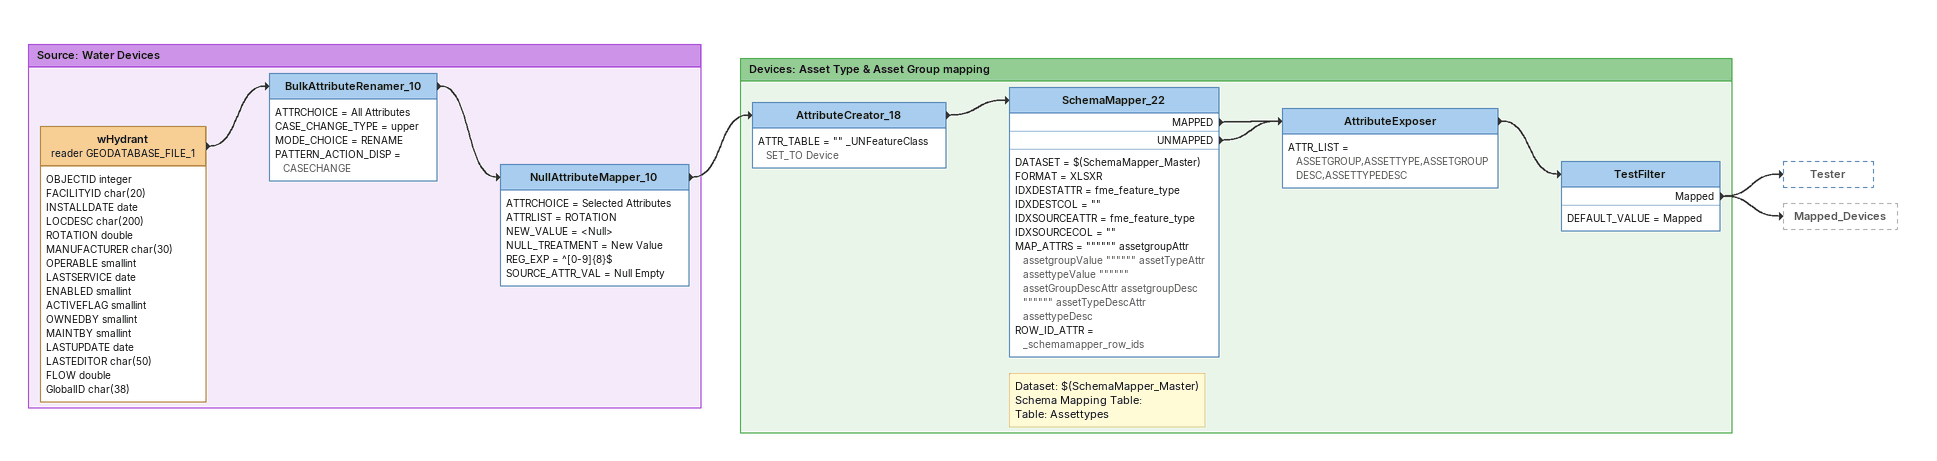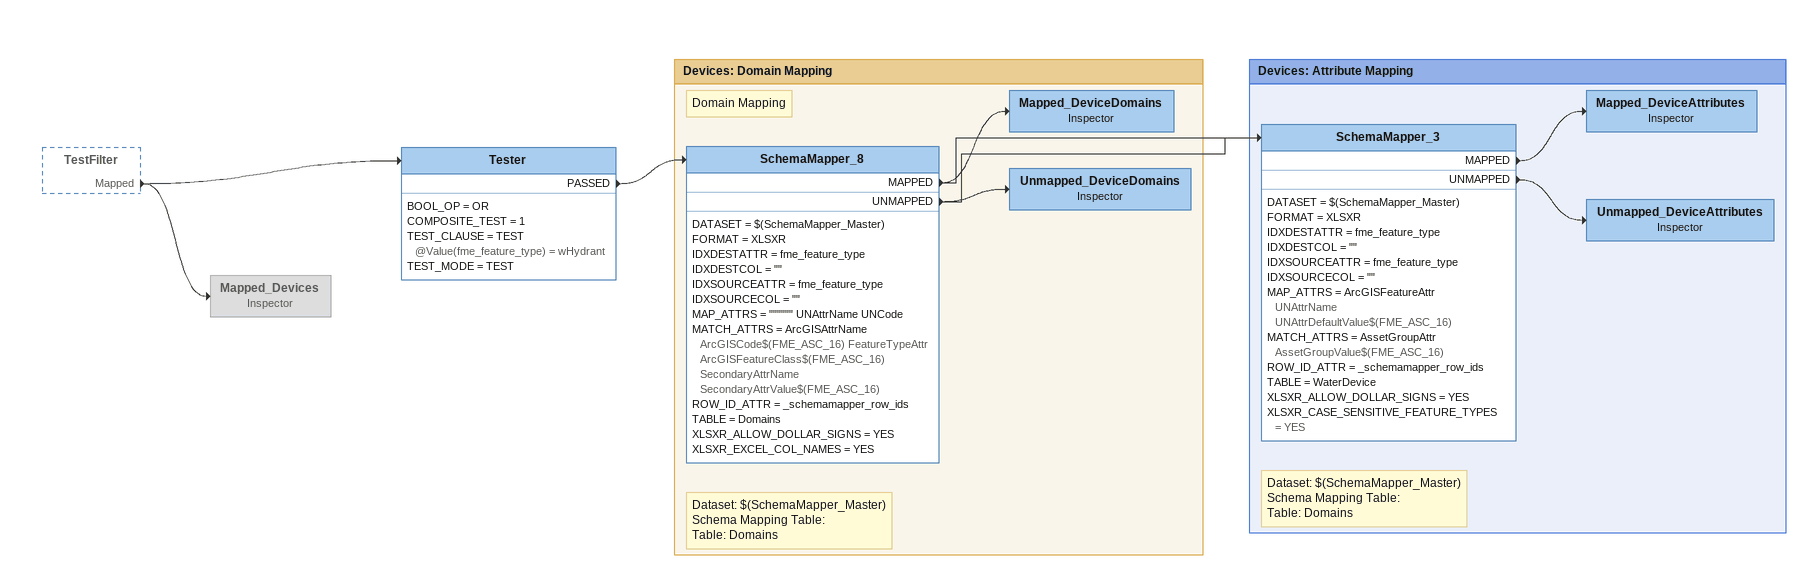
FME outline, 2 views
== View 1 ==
Bookmark: Source: Water Devices
wHydrant (reader GEODATABASE_FILE_1)
    attributes: OBJECTID integer, FACILITYID char(20), INSTALLDATE date, LOCDESC char(200), ROTATION double, MANUFACTURER char(30), OPERABLE smallint, LASTSERVICE date, ENABLED smallint, ACTIVEFLAG smallint, OWNEDBY smallint, MAINTBY smallint, LASTUPDATE date, LASTEDITOR char(50), FLOW double, GlobalID char(38)
    -> BulkAttributeRenamer_10
BulkAttributeRenamer_10
    ATTRCHOICE = All Attributes
    CASE_CHANGE_TYPE = upper
    MODE_CHOICE = RENAME
    PATTERN_ACTION_DISP = CASECHANGE
    -> NullAttributeMapper_10
NullAttributeMapper_10
    ATTRCHOICE = Selected Attributes
    ATTRLIST = ROTATION
    NEW_VALUE = <Null>
    NULL_TREATMENT = New Value
    REG_EXP = ^[0-9]{8}$
    SOURCE_ATTR_VAL = Null Empty
    -> AttributeCreator_18

Bookmark: Devices: Asset Type & Asset Group mapping
AttributeCreator_18
    ATTR_TABLE = "" _UNFeatureClass SET_TO Device
    -> SchemaMapper_22
Note: Dataset: $(SchemaMapper_Master) / Schema Mapping Table: / Table: Assettypes
SchemaMapper_22
    DATASET = $(SchemaMapper_Master)
    FORMAT = XLSXR
    IDXDESTATTR = fme_feature_type
    IDXDESTCOL = ""
    IDXSOURCEATTR = fme_feature_type
    IDXSOURCECOL = ""
    MAP_ATTRS = """""" assetgroupAttr assetgroupValue """""" assetTypeAttr assettypeValue """""" assetGroupDescAttr assetgroupDesc """""" assetTypeDescAttr assettypeDesc
    ROW_ID_ATTR = _schemamapper_row_ids
    MAPPED -> AttributeExposer
    UNMAPPED -> AttributeExposer
AttributeExposer
    ATTR_LIST = ASSETGROUP,ASSETTYPE,ASSETGROUPDESC,ASSETTYPEDESC
    -> TestFilter
TestFilter
    DEFAULT_VALUE = Mapped
    Mapped -> Tester
    Mapped -> Mapped_Devices

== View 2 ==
TestFilter [outside]
    Mapped -> Tester
    Mapped -> Mapped_Devices
Tester
    BOOL_OP = OR
    COMPOSITE_TEST = 1
    TEST_CLAUSE = TEST @Value(fme_feature_type) = wHydrant
    TEST_MODE = TEST
    PASSED -> SchemaMapper_8
Mapped_Devices: Inspector [off]

Bookmark: Devices: Domain Mapping
Note: Dataset: $(SchemaMapper_Master) / Schema Mapping Table: / Table: Domains
Note: Domain Mapping
SchemaMapper_8
    DATASET = $(SchemaMapper_Master)
    FORMAT = XLSXR
    IDXDESTATTR = fme_feature_type
    IDXDESTCOL = ""
    IDXSOURCEATTR = fme_feature_type
    IDXSOURCECOL = ""
    MAP_ATTRS = """""" UNAttrName UNCode
    MATCH_ATTRS = ArcGISAttrName ArcGISCode$(FME_ASC_16) FeatureTypeAttr ArcGISFeatureClass$(FME_ASC_16) SecondaryAttrName SecondaryAttrValue$(FME_ASC_16)
    ROW_ID_ATTR = _schemamapper_row_ids
    TABLE = Domains
    XLSXR_ALLOW_DOLLAR_SIGNS = YES
    XLSXR_EXCEL_COL_NAMES = YES
    MAPPED -> SchemaMapper_3
    MAPPED -> Mapped_DeviceDomains
    UNMAPPED -> SchemaMapper_3
    UNMAPPED -> Unmapped_DeviceDomains
Mapped_DeviceDomains: Inspector
Unmapped_DeviceDomains: Inspector

Bookmark: Devices: Attribute Mapping
Note: Dataset: $(SchemaMapper_Master) / Schema Mapping Table: / Table: Domains
SchemaMapper_3
    DATASET = $(SchemaMapper_Master)
    FORMAT = XLSXR
    IDXDESTATTR = fme_feature_type
    IDXDESTCOL = ""
    IDXSOURCEATTR = fme_feature_type
    IDXSOURCECOL = ""
    MAP_ATTRS = ArcGISFeatureAttr UNAttrName UNAttrDefaultValue$(FME_ASC_16)
    MATCH_ATTRS = AssetGroupAttr AssetGroupValue$(FME_ASC_16)
    ROW_ID_ATTR = _schemamapper_row_ids
    TABLE = WaterDevice
    XLSXR_ALLOW_DOLLAR_SIGNS = YES
    XLSXR_CASE_SENSITIVE_FEATURE_TYPES = YES
    MAPPED -> Mapped_DeviceAttributes
    UNMAPPED -> Unmapped_DeviceAttributes
Mapped_DeviceAttributes: Inspector
Unmapped_DeviceAttributes: Inspector
